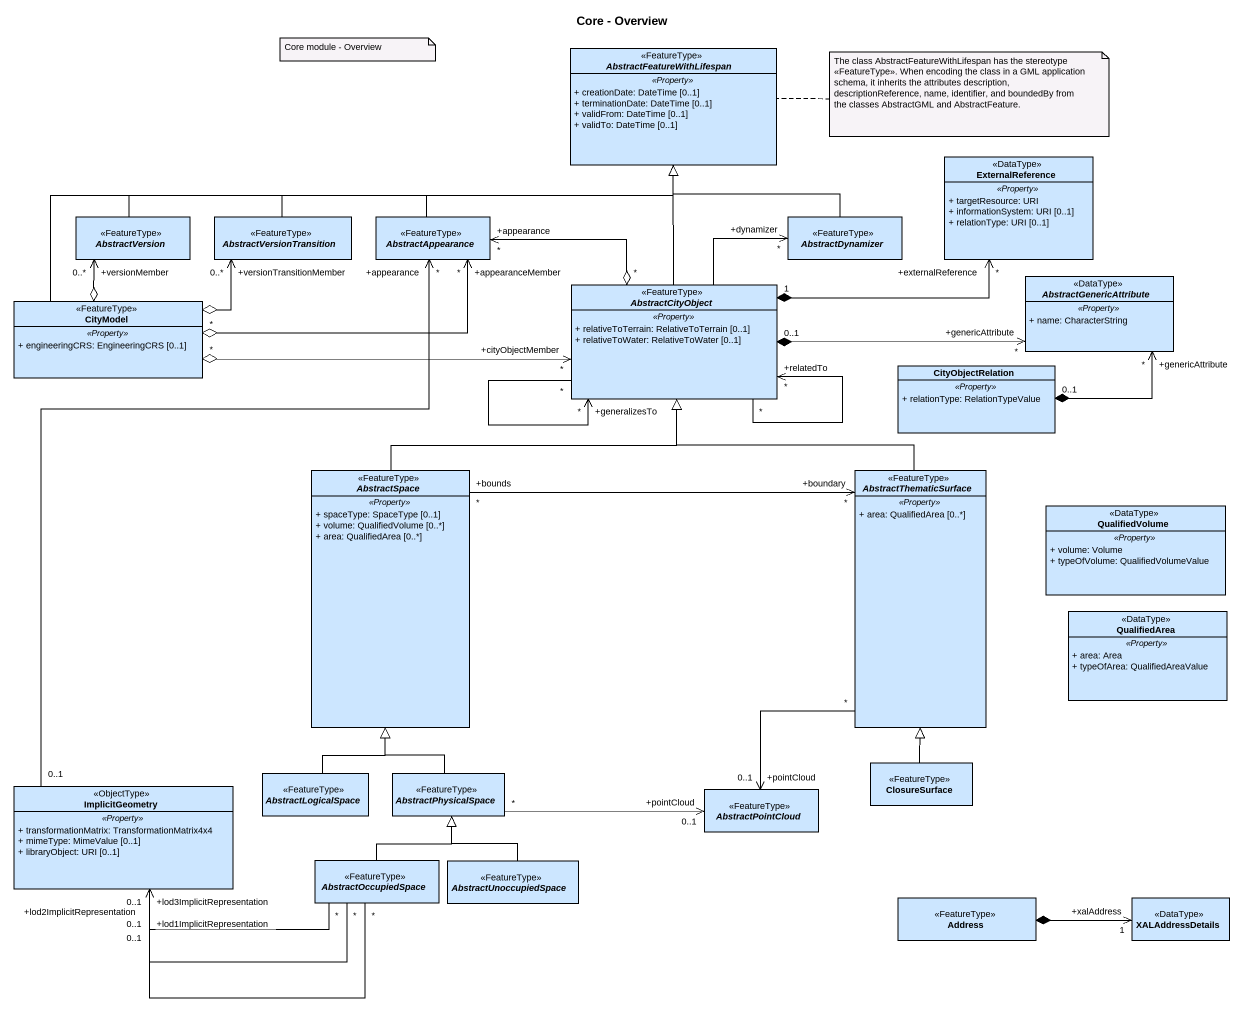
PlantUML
@startuml
title Core - Overview
hide circle
hide empty members
skinparam classAttributeIconSize 0
abstract class AbstractFeatureWithLifespan <<FeatureType>> #CCE6FF {
  .. <<Property>> ..
  + creationDate: DateTime [0..1]
  + terminationDate: DateTime [0..1]
  + validFrom: DateTime [0..1]
  + validTo: DateTime [0..1]
}
class ExternalReference <<DataType>> #CCE6FF {
  .. <<Property>> ..
  + targetResource: URI
  + informationSystem: URI [0..1]
  + relationType: URI [0..1]
}
abstract class AbstractVersion <<FeatureType>> #CCE6FF
abstract class AbstractVersionTransition <<FeatureType>> #CCE6FF
abstract class AbstractAppearance <<FeatureType>> #CCE6FF
abstract class AbstractDynamizer <<FeatureType>> #CCE6FF
abstract class AbstractGenericAttribute <<DataType>> #CCE6FF {
  .. <<Property>> ..
  + name: CharacterString
}
class CityModel <<FeatureType>> #CCE6FF {
  .. <<Property>> ..
  + engineeringCRS: EngineeringCRS [0..1]
}
abstract class AbstractCityObject <<FeatureType>> #CCE6FF {
  .. <<Property>> ..
  + relativeToTerrain: RelativeToTerrain [0..1]
  + relativeToWater: RelativeToWater [0..1]
}
class CityObjectRelation #CCE6FF {
  .. <<Property>> ..
  + relationType: RelationTypeValue
}
abstract class AbstractSpace <<FeatureType>> #CCE6FF {
  .. <<Property>> ..
  + spaceType: SpaceType [0..1]
  + volume: QualifiedVolume [0..*]
  + area: QualifiedArea [0..*]
}
abstract class AbstractThematicSurface <<FeatureType>> #CCE6FF {
  .. <<Property>> ..
  + area: QualifiedArea [0..*]
}
class QualifiedVolume <<DataType>> #CCE6FF {
  .. <<Property>> ..
  + volume: Volume
  + typeOfVolume: QualifiedVolumeValue
}
class QualifiedArea <<DataType>> #CCE6FF {
  .. <<Property>> ..
  + area: Area
  + typeOfArea: QualifiedAreaValue
}
class ImplicitGeometry <<ObjectType>> #CCE6FF {
  .. <<Property>> ..
  + transformationMatrix: TransformationMatrix4x4
  + mimeType: MimeValue [0..1]
  + libraryObject: URI [0..1]
}
abstract class AbstractLogicalSpace <<FeatureType>> #CCE6FF
abstract class AbstractPhysicalSpace <<FeatureType>> #CCE6FF
class ClosureSurface <<FeatureType>> #CCE6FF
abstract class AbstractPointCloud <<FeatureType>> #CCE6FF
abstract class AbstractOccupiedSpace <<FeatureType>> #CCE6FF
abstract class AbstractUnoccupiedSpace <<FeatureType>> #CCE6FF
class Address <<FeatureType>> #CCE6FF
class XALAddressDetails <<DataType>> #CCE6FF
AbstractVersion -right-|> AbstractFeatureWithLifespan
AbstractVersionTransition -right-|> AbstractFeatureWithLifespan
AbstractAppearance -right-|> AbstractFeatureWithLifespan
AbstractDynamizer -up-|> AbstractFeatureWithLifespan
CityModel -right-|> AbstractFeatureWithLifespan
CityModel o-up-> "+versionMember\n0..*" AbstractVersion
CityModel o-right-> "+versionTransitionMember\n0..*" AbstractVersionTransition
CityModel "*" o-right-> "+appearanceMember\n*" AbstractAppearance
CityModel "*" o-right-> "+cityObjectMember\n*" AbstractCityObject
AbstractCityObject -up-|> AbstractFeatureWithLifespan
AbstractCityObject "1" *-right-> "+externalReference\n*" ExternalReference
AbstractCityObject "*" o-left-> "+appearance\n*" AbstractAppearance
AbstractCityObject -up-> "+dynamizer\n*" AbstractDynamizer
AbstractCityObject "0..1" *-right-> "+genericAttribute\n*" AbstractGenericAttribute
AbstractCityObject "*" --> "+generalizesTo\n*" AbstractCityObject
AbstractCityObject "*" --> "+relatedTo\n*" AbstractCityObject
CityObjectRelation "0..1" *-up-> "+genericAttribute\n*" AbstractGenericAttribute
AbstractSpace -up-|> AbstractCityObject
AbstractSpace "+bounds\n*" -right-> "+boundary\n*" AbstractThematicSurface
AbstractThematicSurface -up-|> AbstractCityObject
AbstractThematicSurface "*" --> "+pointCloud\n0..1" AbstractPointCloud
ImplicitGeometry "0..1" -up-> "+appearance\n*" AbstractAppearance
AbstractLogicalSpace -up-|> AbstractSpace
AbstractPhysicalSpace -up-|> AbstractSpace
AbstractPhysicalSpace "*" -right-> "+pointCloud\n0..1" AbstractPointCloud
ClosureSurface -up-|> AbstractThematicSurface
AbstractOccupiedSpace "*" -left-> "+lod3ImplicitRepresentation\n0..1" ImplicitGeometry
AbstractOccupiedSpace "*" -left-> "+lod2ImplicitRepresentation\n0..1" ImplicitGeometry
AbstractOccupiedSpace "*" -left-> "+lod1ImplicitRepresentation\n0..1" ImplicitGeometry
AbstractOccupiedSpace -up-|> AbstractPhysicalSpace
AbstractUnoccupiedSpace -up-|> AbstractPhysicalSpace
Address *-right-> "+xalAddress\n1" XALAddressDetails
note as N1
  Core module - Overview
end note
note right of AbstractFeatureWithLifespan : The class AbstractFeatureWithLifespan has the stereotype <<FeatureType>>. When encoding the class in a GML application schema, it inherits the attributes description, descriptionReference, name, identifier, and boundedBy from the classes AbstractGML and AbstractFeature.
@enduml
